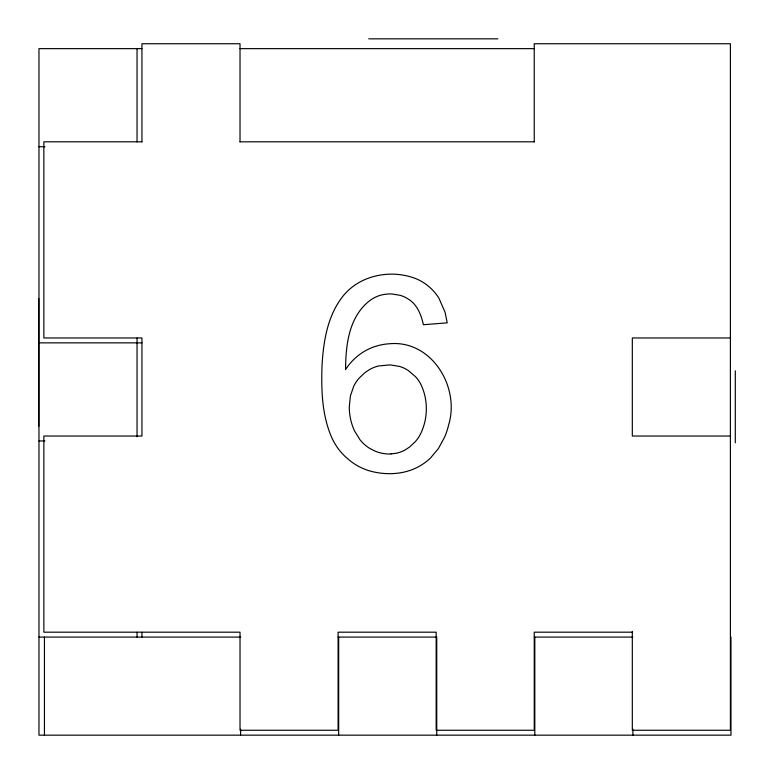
<?xml version="1.0" encoding="UTF-8"?>
<svg xmlns="http://www.w3.org/2000/svg" width="774" height="774" viewBox="0 0 774 774"><rect width="100%" height="100%" fill="white"/><g stroke="black" fill="none" stroke-linecap="round" stroke-linejoin="round"><path stroke-width="1.16" d="M391.015 453.922L396.462 453.206A31.957 31.957 0 0 0 404.87 450.091L409.523 447.082L415.251 441.712A38.477 38.477 0 0 0 418.966 436.807C428.332 420.746 428.815 399.336 420.108 382.888A36.272 36.272 0 0 0 415.386 376.551L408.091 370.369A33.901 33.901 0 0 0 399.703 366.479L390.222 364.873L378.525 365.976A35.546 35.546 0 0 0 369.808 369.401L365.038 372.565L359.242 378.031A37.655 37.655 0 0 0 353.708 386.274L350.399 395.959L349.287 407.066A56.754 56.754 0 0 0 354.473 430.789L359.939 439.68A37.626 37.626 0 0 0 369.266 448.127L374.065 450.671A36.426 36.426 0 0 0 391.015 453.961M368.724 38.835L497.866 38.835M141.942 48.636L38.971 48.636L38.971 735.165L730.975 735.165L730.975 637.089M240.017 48.636L534.244 48.636M141.942 141.816L43.866 141.816L43.866 337.967L141.942 337.967L141.942 436.033L43.866 436.033L43.866 632.184L240.017 632.184L240.017 730.259L338.093 730.259L338.093 632.184L436.168 632.184L436.168 730.259L534.244 730.259L534.244 632.184L632.319 632.184M240.017 141.816L534.244 141.816M38.971 146.712L44.95 146.712M730.395 337.967L632.319 337.967L632.319 436.033L730.395 436.033M38.971 342.863L141.942 342.863M38.971 440.938L44.95 440.938M38.971 637.089L240.598 637.089M338.093 637.089L436.749 637.089L436.749 735.165M534.244 637.089L632.9 637.089M735.3 370.823L735.3 442.776M632.9 729.185L632.9 735.165M632.319 631.381L632.319 730.259L730.395 730.259L730.395 43.741L534.244 43.741L534.244 141.932M534.824 637.089L534.824 735.165M338.673 637.089L338.673 735.165M240.598 729.185L240.598 735.165M240.017 141.932L240.017 43.741L141.942 43.741L141.942 141.932M141.942 632.31L141.942 637.089M137.046 48.636L137.046 141.932M137.046 338.044L137.046 436.729M137.046 632.281L137.046 637.089M44.447 637.089L44.447 735.165M38.7 298.522L38.7 426.445M345.62 366.015L345.562 369.624C352.644 358.497 363.616 349.887 376.309 346.133A56.183 56.183 0 0 1 389.583 343.743C431.611 339.892 460.104 386.923 448.697 424.694A73.472 73.472 0 0 1 444.576 437.175L438.394 448.581L430.528 457.976A54.615 54.615 0 0 1 424.355 463.084A56.415 56.415 0 0 1 410.065 470.418C396.723 474.907 382.017 474.578 368.598 470.602A58.795 58.795 0 0 1 350.777 461.323L345.533 456.863A59.704 59.704 0 0 1 332.346 438.868C321.829 415.948 321.2 390.048 322.032 365.28C323.474 341.353 327.46 315.995 342.63 296.597C359.784 274.586 392.224 268.665 417.331 279.259A48.801 48.801 0 0 1 429.512 287.135A49.091 49.091 0 0 1 438.935 298.222L445.021 312.077L447.227 322.855L423.378 324.712C421.22 314.728 417.109 304.153 407.792 298.783A30.534 30.534 0 0 0 400.39 295.378L392.099 293.975A39.426 39.426 0 0 0 387.513 294.033L383.44 294.555A32.266 32.266 0 0 0 370.204 300.322A44.669 44.669 0 0 0 366.131 303.698C349.287 319.536 346.017 344.053 345.62 366.015"/></g></svg>
